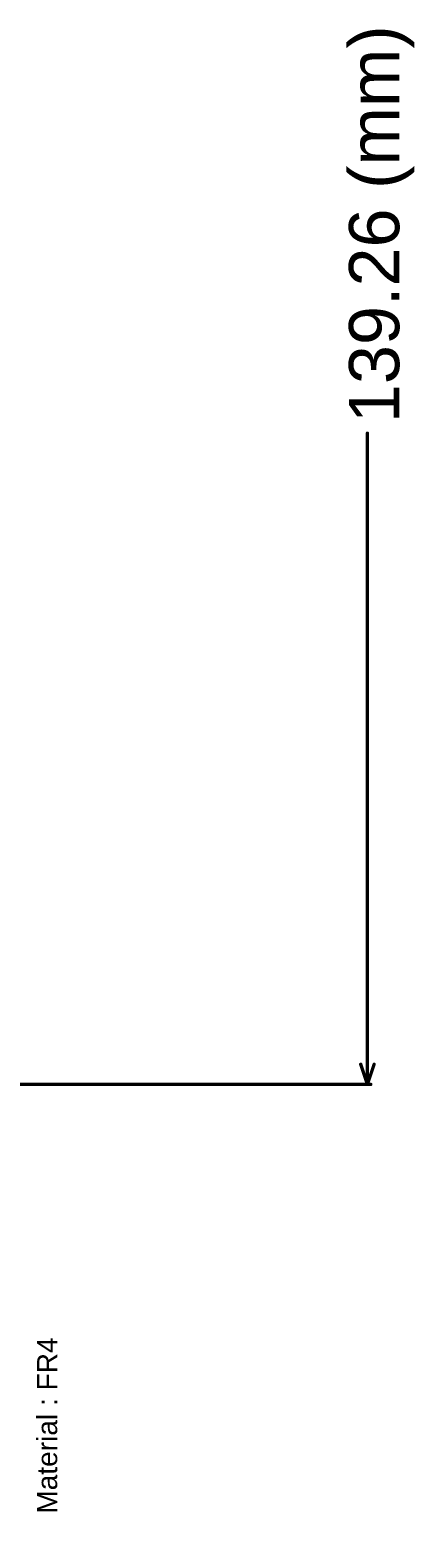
# Model space of a CAD drawing. Header units: inches. Extents: x -3.9 to 9.5, y -7 to 2.6.
# Drawn here: x 4.782 to 5.93, y -6.757 to -2.334 of the extents above; entities that cross this region are included whole.
import ezdxf

# ---------------------------------------------------------------- set-up
doc = ezdxf.new("R2010")
doc.units = ezdxf.units.IN
doc.header["$MEASUREMENT"] = 0
doc.layers.add('Dimension', color=6, linetype='Continuous')
doc.layers.add('Fabrication', color=76, linetype='Continuous')
doc.styles.add('Arial', font='', dxfattribs={"height": 0.2})
doc.styles.get('Arial').set_extended_font_data('Arial')

msp = doc.modelspace()

# ---------------------------------------------------------------- linework, layer by layer
at = {"layer": 'Dimension'}
for points in [[(5.79, -5.4828, 0.01, 0.01, 0), (5.79, -3.5387, 0.01, 0.01, 0)], [(5.77, -5.4228, 0.01, 0.01, 0), (5.79, -5.4828, 0.01, 0.01, 0)], [(5.79, -5.4828, 0.01, 0.01, 0), (5.81, -5.4228, 0.01, 0.01, 0)], [(4.2821, -5.4828, 0.01, 0.01, 0), (5.8, -5.4828, 0.01, 0.01, 0)]]:
    msp.add_lwpolyline(points, format="xyseb", dxfattribs=at)
for points in [[(5.7875, -3.5387, 0.005, 0.005, 1), (5.7925, -3.5387, 0.005, 0.005, 1)], [(5.7675, -5.4228, 0.005, 0.005, 1), (5.7725, -5.4228, 0.005, 0.005, 1)], [(5.8075, -5.4228, 0.005, 0.005, 1), (5.8125, -5.4228, 0.005, 0.005, 1)], [(5.7875, -5.4828, 0.005, 0.005, 1), (5.7925, -5.4828, 0.005, 0.005, 1)], [(5.7875, -5.4828, 0.005, 0.005, 1), (5.7925, -5.4828, 0.005, 0.005, 1)], [(5.7875, -5.4828, 0.005, 0.005, 1), (5.7925, -5.4828, 0.005, 0.005, 1)], [(5.7975, -5.4828, 0.005, 0.005, 1), (5.8025, -5.4828, 0.005, 0.005, 1)]]:
    msp.add_lwpolyline(points, format="xyseb", close=True, dxfattribs=at)

# ---------------------------------------------------------------- texts
at = {"layer": 'Dimension', "style": 'Arial'}
msp.add_text('139.26 (mm)', height=0.15, rotation=90, dxfattribs=at).set_placement((5.885, -3.5087))
at = {"layer": 'Fabrication', "style": 'Arial'}
msp.add_text('Material : FR4', height=0.06, rotation=90, dxfattribs=at).set_placement((4.8641, -6.7644))

doc.saveas('drawing.dxf')
